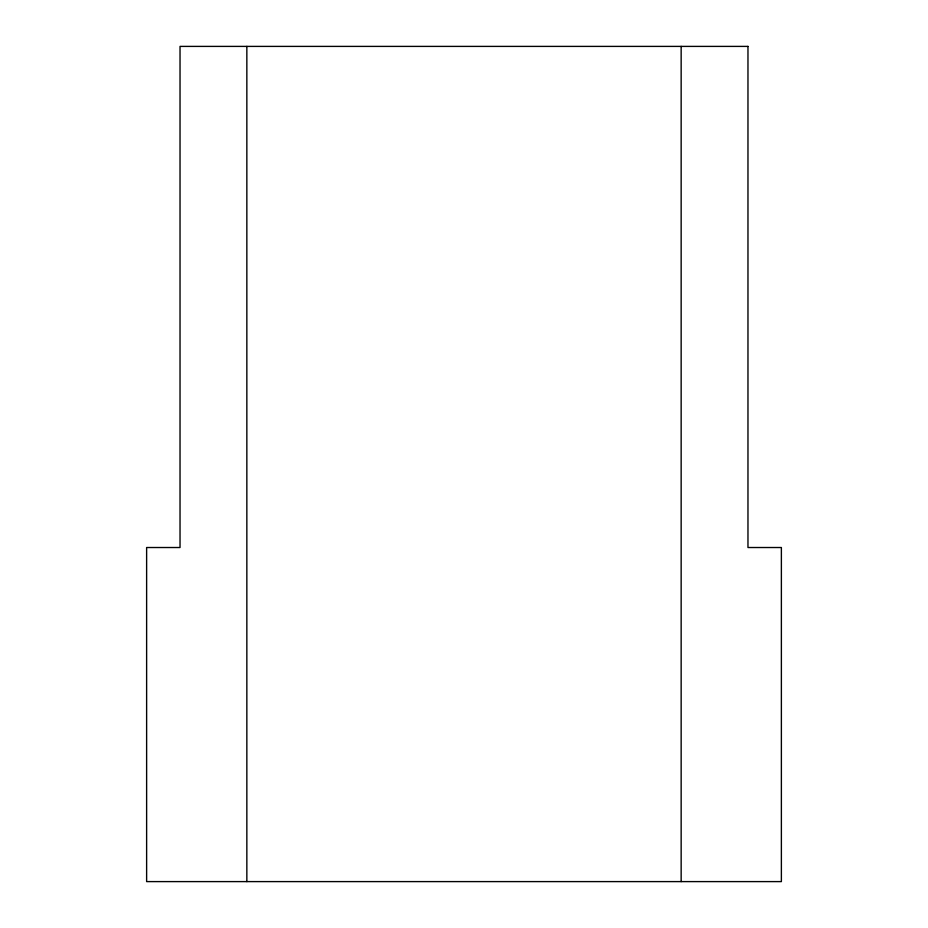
<?xml version="1.0" encoding="UTF-8"?>
<svg xmlns="http://www.w3.org/2000/svg" width="928" height="928" viewBox="0 0 928 928"><rect width="100%" height="100%" fill="white"/><g stroke="black" fill="none" stroke-linecap="round" stroke-linejoin="round"><path stroke-width="1.39" d="M681.152 46.4L681.152 881.6M246.848 46.4L246.848 881.6M747.968 46.4L180.032 46.4L180.032 547.52L146.624 547.52L146.624 881.6L781.376 881.6L781.376 547.52L747.968 547.52L747.968 46.4"/></g></svg>
